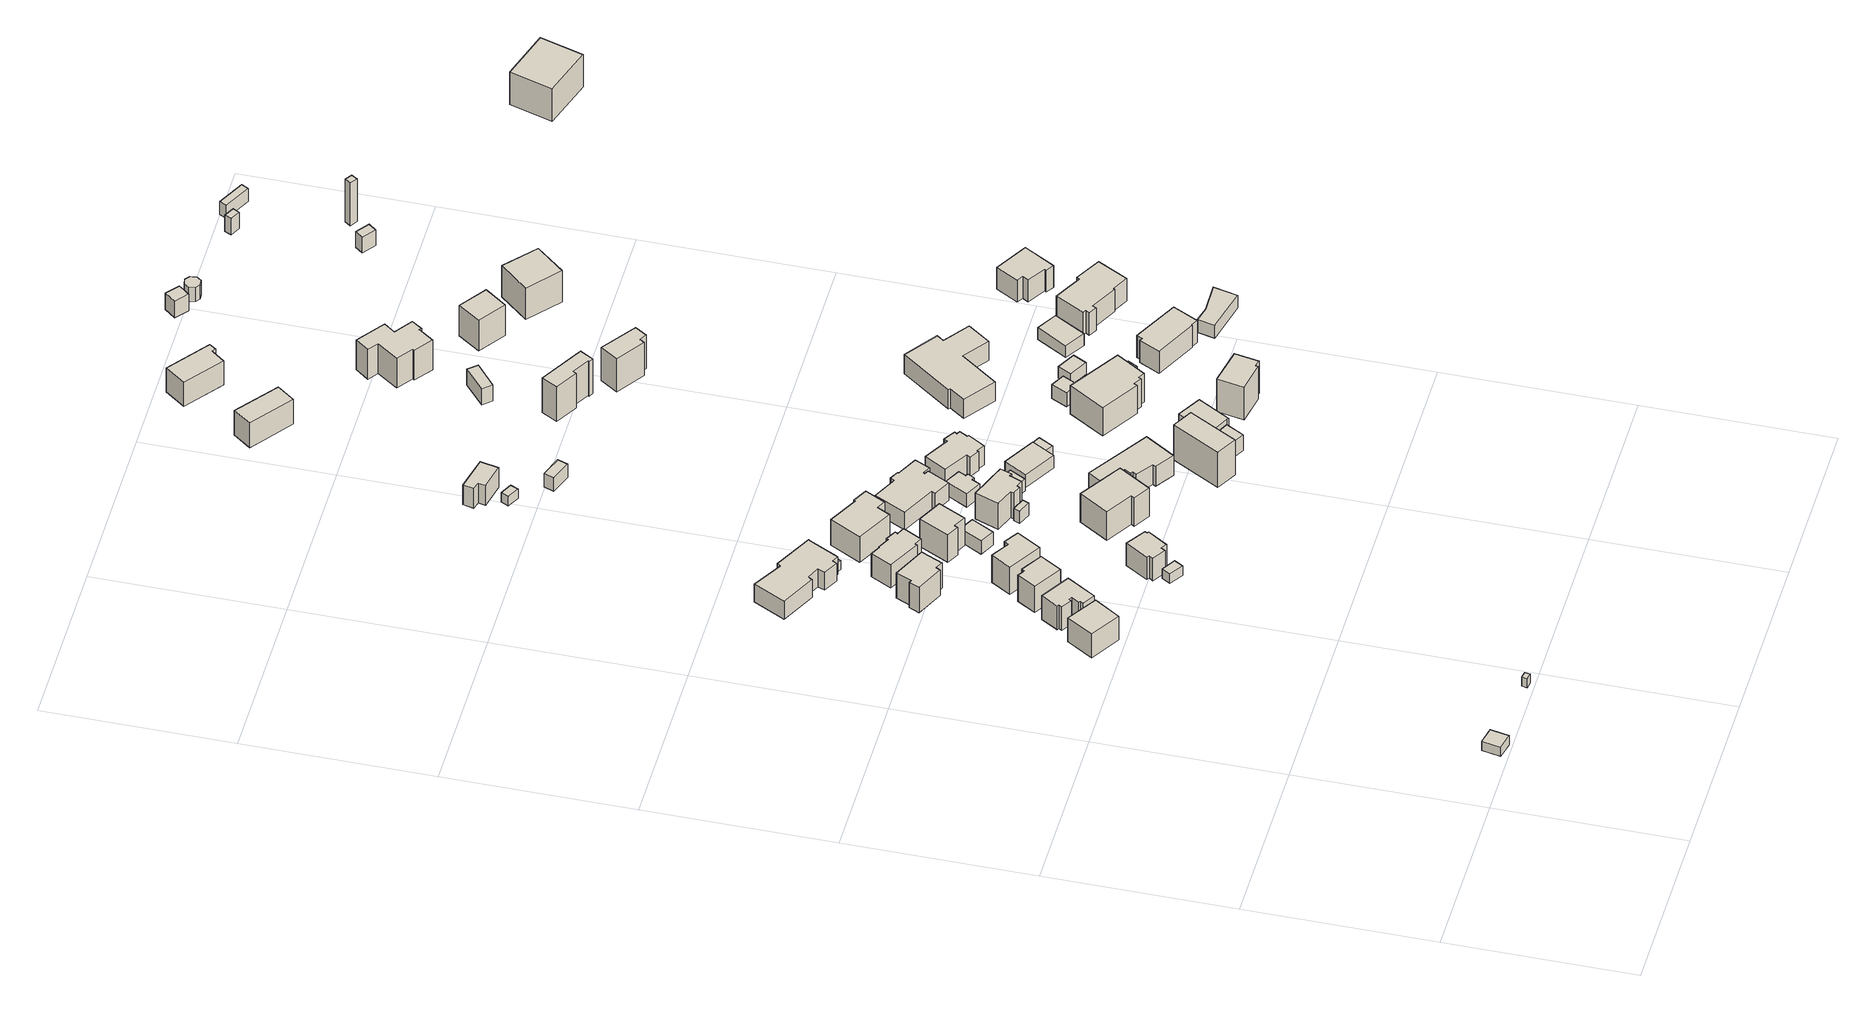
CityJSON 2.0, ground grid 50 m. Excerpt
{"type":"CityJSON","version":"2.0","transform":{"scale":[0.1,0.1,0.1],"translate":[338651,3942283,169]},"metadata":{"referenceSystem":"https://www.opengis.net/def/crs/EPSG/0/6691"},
"CityObjects":{
"building1":{"type":"Building","attributes":{"BuildingIDAttribute.prefecture":"14","BuildingIDAttribute.city":"14151","BuildingDetailAttribute.surveyYear":2015},"geometry":[{"type":"Solid","lod":"1","boundaries":[[[[0,1,2,3]],[[2,4,5,3]],[[1,6,4,2]],[[0,7,6,1]],[[3,5,7,0]],[[4,6,7,5]]]]}]},
"building2":{"type":"Building","attributes":{"BuildingIDAttribute.prefecture":"14","BuildingIDAttribute.city":"14151","BuildingDetailAttribute.surveyYear":2015,"BuildingLandSlideRiskAttribute.description":"1","BuildingLandSlideRiskAttribute.areaType":"1"},"geometry":[{"type":"Solid","lod":"1","boundaries":[[[[8,9,10,11]],[[10,12,13,11]],[[9,14,12,10]],[[8,15,14,9]],[[11,13,15,8]],[[12,14,15,13]]]]}]},
"building3":{"type":"Building","attributes":{"usage":"411","measuredHeight":9,"storeysAboveGround":2,"BuildingIDAttribute.prefecture":"14","BuildingIDAttribute.city":"14151","BuildingDetailAttribute.totalFloorArea":127.5,"BuildingDetailAttribute.buildingFootprintArea":63.75,"BuildingDetailAttribute.buildingStructureType":"601","BuildingDetailAttribute.buildingStructureOrgType":"1","BuildingDetailAttribute.orgUsage":"10","BuildingDetailAttribute.surveyYear":2015},"geometry":[{"type":"Solid","lod":"1","boundaries":[[[[16,17,18,19]],[[18,20,21,19]],[[17,22,20,18]],[[16,23,22,17]],[[19,21,23,16]],[[20,22,23,21]]]]}]},
"building4":{"type":"Building","attributes":{"usage":"411","measuredHeight":8.3,"storeysAboveGround":2,"BuildingIDAttribute.prefecture":"14","BuildingIDAttribute.city":"14151","BuildingDetailAttribute.totalFloorArea":113.06,"BuildingDetailAttribute.buildingFootprintArea":56.53,"BuildingDetailAttribute.buildingStructureType":"601","BuildingDetailAttribute.buildingStructureOrgType":"1","BuildingDetailAttribute.orgUsage":"10","BuildingDetailAttribute.surveyYear":2015},"geometry":[{"type":"Solid","lod":"1","boundaries":[[[[24,25,26,27,28,29,30,31,32,33,34,35]],[[34,36,37,35]],[[33,38,36,34]],[[32,39,38,33]],[[31,40,39,32]],[[30,41,40,31]],[[29,42,41,30]],[[28,43,42,29]],[[27,44,43,28]],[[26,45,44,27]],[[25,46,45,26]],[[24,47,46,25]],[[35,37,47,24]],[[36,38,39,40,41,42,43,44,45,46,47,37]]]]}]},
"building5":{"type":"Building","attributes":{"usage":"411","measuredHeight":9.5,"storeysAboveGround":1,"BuildingIDAttribute.prefecture":"14","BuildingIDAttribute.city":"14151","BuildingDetailAttribute.totalFloorArea":51.64,"BuildingDetailAttribute.buildingFootprintArea":51.64,"BuildingDetailAttribute.buildingStructureType":"601","BuildingDetailAttribute.buildingStructureOrgType":"1","BuildingDetailAttribute.orgUsage":"10","BuildingDetailAttribute.surveyYear":2015},"geometry":[{"type":"Solid","lod":"1","boundaries":[[[[48,49,50,51,52,53]],[[52,54,55,53]],[[51,56,54,52]],[[50,57,56,51]],[[49,58,57,50]],[[48,59,58,49]],[[53,55,59,48]],[[54,56,57,58,59,55]]]]}]},
"building6":{"type":"Building","attributes":{"usage":"411","measuredHeight":7.6,"storeysAboveGround":1,"BuildingIDAttribute.prefecture":"14","BuildingIDAttribute.city":"14151","BuildingDetailAttribute.totalFloorArea":180,"BuildingDetailAttribute.buildingFootprintArea":180,"BuildingDetailAttribute.buildingStructureType":"601","BuildingDetailAttribute.buildingStructureOrgType":"1","BuildingDetailAttribute.orgUsage":"10","BuildingDetailAttribute.surveyYear":2015},"geometry":[{"type":"Solid","lod":"1","boundaries":[[[[60,61,62,63,64,65,66,67,68,69,70,71,72,73,74,75]],[[74,76,77,75]],[[73,78,76,74]],[[72,79,78,73]],[[71,80,79,72]],[[70,81,80,71]],[[69,82,81,70]],[[68,83,82,69]],[[67,84,83,68]],[[66,85,84,67]],[[65,86,85,66]],[[64,87,86,65]],[[63,88,87,64]],[[62,89,88,63]],[[61,90,89,62]],[[60,91,90,61]],[[75,77,91,60]],[[76,78,79,80,81,82,83,84,85,86,87,88,89,90,91,77]]]]}]},
"building7":{"type":"Building","attributes":{"usage":"411","measuredHeight":9.4,"storeysAboveGround":2,"BuildingIDAttribute.prefecture":"14","BuildingIDAttribute.city":"14151","BuildingDetailAttribute.totalFloorArea":121.69,"BuildingDetailAttribute.buildingFootprintArea":60.84,"BuildingDetailAttribute.buildingStructureType":"601","BuildingDetailAttribute.buildingStructureOrgType":"1","BuildingDetailAttribute.orgUsage":"10","BuildingDetailAttribute.surveyYear":2015},"geometry":[{"type":"Solid","lod":"1","boundaries":[[[[92,93,94,95,96,97,98,99]],[[98,100,101,99]],[[97,102,100,98]],[[96,103,102,97]],[[95,104,103,96]],[[94,105,104,95]],[[93,106,105,94]],[[92,107,106,93]],[[99,101,107,92]],[[100,102,103,104,105,106,107,101]]]]}]},
"building8":{"type":"Building","attributes":{"usage":"411","measuredHeight":10,"storeysAboveGround":1,"BuildingIDAttribute.prefecture":"14","BuildingIDAttribute.city":"14151","BuildingDetailAttribute.totalFloorArea":48.31,"BuildingDetailAttribute.buildingFootprintArea":48.31,"BuildingDetailAttribute.buildingStructureType":"601","BuildingDetailAttribute.buildingStructureOrgType":"1","BuildingDetailAttribute.orgUsage":"10","BuildingDetailAttribute.surveyYear":2015},"geometry":[{"type":"Solid","lod":"1","boundaries":[[[[108,109,110,111,112,113]],[[112,114,115,113]],[[111,116,114,112]],[[110,117,116,111]],[[109,118,117,110]],[[108,119,118,109]],[[113,115,119,108]],[[114,116,117,118,119,115]]]]}]},
"building9":{"type":"Building","attributes":{"measuredHeight":3.6,"BuildingIDAttribute.prefecture":"14","BuildingIDAttribute.city":"14151","BuildingDetailAttribute.surveyYear":2015},"geometry":[{"type":"Solid","lod":"1","boundaries":[[[[120,121,122,123]],[[122,124,125,123]],[[121,126,124,122]],[[120,127,126,121]],[[123,125,127,120]],[[124,126,127,125]]]]}]},
"building10":{"type":"Building","attributes":{"usage":"411","measuredHeight":9.8,"storeysAboveGround":2,"BuildingIDAttribute.prefecture":"14","BuildingIDAttribute.city":"14151","BuildingDetailAttribute.totalFloorArea":127.76,"BuildingDetailAttribute.buildingFootprintArea":63.88,"BuildingDetailAttribute.buildingStructureType":"601","BuildingDetailAttribute.buildingStructureOrgType":"1","BuildingDetailAttribute.orgUsage":"10","BuildingDetailAttribute.surveyYear":2015},"geometry":[{"type":"Solid","lod":"1","boundaries":[[[[128,129,130,131,132,133,134,135,136,137,138,139]],[[138,140,141,139]],[[137,142,140,138]],[[136,143,142,137]],[[135,144,143,136]],[[134,145,144,135]],[[133,146,145,134]],[[132,147,146,133]],[[131,148,147,132]],[[130,149,148,131]],[[129,150,149,130]],[[128,151,150,129]],[[139,141,151,128]],[[140,142,143,144,145,146,147,148,149,150,151,141]]]]}]},
"building11":{"type":"Building","attributes":{"BuildingIDAttribute.prefecture":"14","BuildingIDAttribute.city":"14151","BuildingDetailAttribute.surveyYear":2015},"geometry":[{"type":"Solid","lod":"1","boundaries":[[[[152,60,75,153]],[[75,154,155,153]],[[60,156,154,75]],[[152,157,156,60]],[[153,155,157,152]],[[154,156,157,155]]]]}]},
"building12":{"type":"Building","attributes":{"usage":"411","measuredHeight":7.8,"storeysAboveGround":1,"BuildingIDAttribute.prefecture":"14","BuildingIDAttribute.city":"14151","BuildingDetailAttribute.totalFloorArea":47.27,"BuildingDetailAttribute.buildingFootprintArea":47.27,"BuildingDetailAttribute.buildingStructureType":"601","BuildingDetailAttribute.buildingStructureOrgType":"1","BuildingDetailAttribute.orgUsage":"10","BuildingDetailAttribute.surveyYear":2015},"geometry":[{"type":"Solid","lod":"1","boundaries":[[[[158,159,160,161,162,163,164,165,166,167]],[[166,168,169,167]],[[165,170,168,166]],[[164,171,170,165]],[[163,172,171,164]],[[162,173,172,163]],[[161,174,173,162]],[[160,175,174,161]],[[159,176,175,160]],[[158,177,176,159]],[[167,169,177,158]],[[168,170,171,172,173,174,175,176,177,169]]]]}]},
"building13":{"type":"Building","attributes":{"usage":"411","measuredHeight":10,"storeysAboveGround":2,"BuildingIDAttribute.prefecture":"14","BuildingIDAttribute.city":"14151","BuildingDetailAttribute.totalFloorArea":100.83,"BuildingDetailAttribute.buildingFootprintArea":50.42,"BuildingDetailAttribute.buildingStructureType":"601","BuildingDetailAttribute.buildingStructureOrgType":"1","BuildingDetailAttribute.orgUsage":"10","BuildingDetailAttribute.surveyYear":2015},"geometry":[{"type":"Solid","lod":"1","boundaries":[[[[178,179,180,181,182,183]],[[182,184,185,183]],[[181,186,184,182]],[[180,187,186,181]],[[179,188,187,180]],[[178,189,188,179]],[[183,185,189,178]],[[184,186,187,188,189,185]]]]}]},
"building14":{"type":"Building","attributes":{"usage":"411","measuredHeight":4.6,"storeysAboveGround":1,"BuildingIDAttribute.prefecture":"14","BuildingIDAttribute.city":"14151","BuildingDetailAttribute.totalFloorArea":26.77,"BuildingDetailAttribute.buildingFootprintArea":26.77,"BuildingDetailAttribute.buildingStructureType":"601","BuildingDetailAttribute.buildingStructureOrgType":"1","BuildingDetailAttribute.orgUsage":"10","BuildingDetailAttribute.surveyYear":2015},"geometry":[{"type":"Solid","lod":"1","boundaries":[[[[190,191,192,193]],[[192,194,195,193]],[[191,196,194,192]],[[190,197,196,191]],[[193,195,197,190]],[[194,196,197,195]]]]}]},
"building15":{"type":"Building","attributes":{"usage":"411","measuredHeight":8.9,"storeysAboveGround":1,"BuildingIDAttribute.prefecture":"14","BuildingIDAttribute.city":"14151","BuildingDetailAttribute.totalFloorArea":106.65,"BuildingDetailAttribute.buildingFootprintArea":106.65,"BuildingDetailAttribute.buildingStructureType":"601","BuildingDetailAttribute.buildingStructureOrgType":"1","BuildingDetailAttribute.orgUsage":"10","BuildingDetailAttribute.surveyYear":2015},"geometry":[{"type":"Solid","lod":"1","boundaries":[[[[198,199,200,201,202,203,204,205]],[[204,206,207,205]],[[203,208,206,204]],[[202,209,208,203]],[[201,210,209,202]],[[200,211,210,201]],[[199,212,211,200]],[[198,213,212,199]],[[205,207,213,198]],[[206,208,209,210,211,212,213,207]]]]}]},
"building16":{"type":"Building","attributes":{"BuildingIDAttribute.prefecture":"14","BuildingIDAttribute.city":"14151","BuildingDetailAttribute.surveyYear":2015},"geometry":[{"type":"Solid","lod":"1","boundaries":[[[[214,215,216,217]],[[216,218,219,217]],[[215,220,218,216]],[[214,221,220,215]],[[217,219,221,214]],[[218,220,221,219]]]]}]},
"building17":{"type":"Building","attributes":{"usage":"411","measuredHeight":6.8,"storeysAboveGround":1,"BuildingIDAttribute.prefecture":"14","BuildingIDAttribute.city":"14151","BuildingDetailAttribute.totalFloorArea":36.35,"BuildingDetailAttribute.buildingFootprintArea":36.35,"BuildingDetailAttribute.buildingStructureType":"601","BuildingDetailAttribute.buildingStructureOrgType":"1","BuildingDetailAttribute.orgUsage":"10","BuildingDetailAttribute.surveyYear":2015},"geometry":[{"type":"Solid","lod":"1","boundaries":[[[[222,223,224,225,226,227]],[[226,228,229,227]],[[225,230,228,226]],[[224,231,230,225]],[[223,232,231,224]],[[222,233,232,223]],[[227,229,233,222]],[[228,230,231,232,233,229]]]]}]},
"building18":{"type":"Building","attributes":{"measuredHeight":4.5,"BuildingIDAttribute.prefecture":"14","BuildingIDAttribute.city":"14151","BuildingDetailAttribute.surveyYear":2015},"geometry":[{"type":"Solid","lod":"1","boundaries":[[[[234,235,236,237]],[[236,238,239,237]],[[235,240,238,236]],[[234,241,240,235]],[[237,239,241,234]],[[238,240,241,239]]]]}]},
"building19":{"type":"Building","attributes":{"usage":"411","measuredHeight":10.6,"storeysAboveGround":2,"BuildingIDAttribute.prefecture":"14","BuildingIDAttribute.city":"14151","BuildingDetailAttribute.totalFloorArea":209.97,"BuildingDetailAttribute.buildingFootprintArea":104.98,"BuildingDetailAttribute.buildingStructureType":"601","BuildingDetailAttribute.buildingStructureOrgType":"1","BuildingDetailAttribute.orgUsage":"10","BuildingDetailAttribute.surveyYear":2015},"geometry":[{"type":"Solid","lod":"1","boundaries":[[[[242,243,244,245,246,247]],[[246,248,249,247]],[[245,250,248,246]],[[244,251,250,245]],[[243,252,251,244]],[[242,253,252,243]],[[247,249,253,242]],[[248,250,251,252,253,249]]]]}]},
"building20":{"type":"Building","attributes":{"measuredHeight":4.6,"BuildingIDAttribute.prefecture":"14","BuildingIDAttribute.city":"14151","BuildingDetailAttribute.surveyYear":2015},"geometry":[{"type":"Solid","lod":"1","boundaries":[[[[254,255,256,257]],[[256,258,259,257]],[[255,260,258,256]],[[254,261,260,255]],[[257,259,261,254]],[[258,260,261,259]]]]}]},
"building21":{"type":"Building","attributes":{"usage":"411","measuredHeight":9,"storeysAboveGround":2,"BuildingIDAttribute.prefecture":"14","BuildingIDAttribute.city":"14151","BuildingDetailAttribute.totalFloorArea":118.69,"BuildingDetailAttribute.buildingFootprintArea":59.34,"BuildingDetailAttribute.buildingStructureType":"601","BuildingDetailAttribute.buildingStructureOrgType":"1","BuildingDetailAttribute.orgUsage":"10","BuildingDetailAttribute.surveyYear":2015},"geometry":[{"type":"Solid","lod":"1","boundaries":[[[[262,263,264,265,266,267,268,269,270,271]],[[270,272,273,271]],[[269,274,272,270]],[[268,275,274,269]],[[267,276,275,268]],[[266,277,276,267]],[[265,278,277,266]],[[264,279,278,265]],[[263,280,279,264]],[[262,281,280,263]],[[271,273,281,262]],[[272,274,275,276,277,278,279,280,281,273]]]]}]},
"building22":{"type":"Building","attributes":{"usage":"411","measuredHeight":6.9,"storeysAboveGround":1,"BuildingIDAttribute.prefecture":"14","BuildingIDAttribute.city":"14151","BuildingDetailAttribute.totalFloorArea":136.37,"BuildingDetailAttribute.buildingFootprintArea":136.37,"BuildingDetailAttribute.buildingStructureType":"601","BuildingDetailAttribute.buildingStructureOrgType":"1","BuildingDetailAttribute.orgUsage":"10","BuildingDetailAttribute.surveyYear":2015},"geometry":[{"type":"Solid","lod":"1","boundaries":[[[[282,283,284,285,286,287,288,289,290,291,292,293,294,295]],[[294,296,297,295]],[[293,298,296,294]],[[292,299,298,293]],[[291,300,299,292]],[[290,301,300,291]],[[289,302,301,290]],[[288,303,302,289]],[[287,304,303,288]],[[286,305,304,287]],[[285,306,305,286]],[[284,307,306,285]],[[283,308,307,284]],[[282,309,308,283]],[[295,297,309,282]],[[296,298,299,300,301,302,303,304,305,306,307,308,309,297]]]]}]},
"building23":{"type":"Building","attributes":{"usage":"411","measuredHeight":4.8,"storeysAboveGround":1,"BuildingIDAttribute.prefecture":"14","BuildingIDAttribute.city":"14151","BuildingDetailAttribute.totalFloorArea":30.8,"BuildingDetailAttribute.buildingFootprintArea":30.8,"BuildingDetailAttribute.buildingStructureType":"601","BuildingDetailAttribute.buildingStructureOrgType":"1","BuildingDetailAttribute.orgUsage":"10","BuildingDetailAttribute.surveyYear":2015},"geometry":[{"type":"Solid","lod":"1","boundaries":[[[[310,311,312,313,314,315,316,317]],[[316,318,319,317]],[[315,320,318,316]],[[314,321,320,315]],[[313,322,321,314]],[[312,323,322,313]],[[311,324,323,312]],[[310,325,324,311]],[[317,319,325,310]],[[318,320,321,322,323,324,325,319]]]]}]},
"building24":{"type":"Building","attributes":{"measuredHeight":4.3,"BuildingIDAttribute.prefecture":"14","BuildingIDAttribute.city":"14151","BuildingDetailAttribute.surveyYear":2015},"geometry":[{"type":"Solid","lod":"1","boundaries":[[[[326,327,328,329]],[[328,330,331,329]],[[327,332,330,328]],[[326,333,332,327]],[[329,331,333,326]],[[330,332,333,331]]]]}]},
"building25":{"type":"Building","attributes":{"usage":"413","measuredHeight":9.7,"storeysAboveGround":2,"BuildingIDAttribute.prefecture":"14","BuildingIDAttribute.city":"14151","BuildingDetailAttribute.totalFloorArea":110.8,"BuildingDetailAttribute.buildingFootprintArea":55.4,"BuildingDetailAttribute.buildingStructureType":"601","BuildingDetailAttribute.buildingStructureOrgType":"1","BuildingDetailAttribute.orgUsage":"30","BuildingDetailAttribute.surveyYear":2015},"geometry":[{"type":"Solid","lod":"1","boundaries":[[[[334,335,336,337]],[[336,338,339,337]],[[335,340,338,336]],[[334,341,340,335]],[[337,339,341,334]],[[338,340,341,339]]]]}]},
"building26":{"type":"Building","attributes":{"usage":"411","measuredHeight":9.2,"storeysAboveGround":2,"BuildingIDAttribute.prefecture":"14","BuildingIDAttribute.city":"14151","BuildingDetailAttribute.totalFloorArea":238.44,"BuildingDetailAttribute.buildingFootprintArea":119.22,"BuildingDetailAttribute.buildingStructureType":"601","BuildingDetailAttribute.buildingStructureOrgType":"1","BuildingDetailAttribute.orgUsage":"10","BuildingDetailAttribute.surveyYear":2015},"geometry":[{"type":"Solid","lod":"1","boundaries":[[[[342,343,344,345,346,347,348,349,350,351]],[[350,352,353,351]],[[349,354,352,350]],[[348,355,354,349]],[[347,356,355,348]],[[346,357,356,347]],[[345,358,357,346]],[[344,359,358,345]],[[343,360,359,344]],[[342,361,360,343]],[[351,353,361,342]],[[352,354,355,356,357,358,359,360,361,353]]]]}]},
"building27":{"type":"Building","attributes":{"usage":"411","measuredHeight":7.1,"storeysAboveGround":2,"BuildingIDAttribute.prefecture":"14","BuildingIDAttribute.city":"14151","BuildingDetailAttribute.totalFloorArea":157.91,"BuildingDetailAttribute.buildingFootprintArea":78.95,"BuildingDetailAttribute.buildingStructureType":"601","BuildingDetailAttribute.buildingStructureOrgType":"1","BuildingDetailAttribute.orgUsage":"10","BuildingDetailAttribute.surveyYear":2015},"geometry":[{"type":"Solid","lod":"1","boundaries":[[[[362,363,364,365,366,367,368,369,370,371,372,373,374,375]],[[374,376,377,375]],[[373,378,376,374]],[[372,379,378,373]],[[371,380,379,372]],[[370,381,380,371]],[[369,382,381,370]],[[368,383,382,369]],[[367,384,383,368]],[[366,385,384,367]],[[365,386,385,366]],[[364,387,386,365]],[[363,388,387,364]],[[362,389,388,363]],[[375,377,389,362]],[[376,378,379,380,381,382,383,384,385,386,387,388,389,377]]]]}]},
"building28":{"type":"Building","attributes":{"usage":"401","measuredHeight":4.3,"storeysAboveGround":1,"BuildingIDAttribute.prefecture":"14","BuildingIDAttribute.city":"14151","BuildingDetailAttribute.totalFloorArea":57.46,"BuildingDetailAttribute.buildingFootprintArea":57.46,"BuildingDetailAttribute.buildingStructureType":"601","BuildingDetailAttribute.buildingStructureOrgType":"1","BuildingDetailAttribute.orgUsage":"61","BuildingDetailAttribute.surveyYear":2015},"geometry":[{"type":"Solid","lod":"1","boundaries":[[[[390,391,392,393]],[[392,394,395,393]],[[391,396,394,392]],[[390,397,396,391]],[[393,395,397,390]],[[394,396,397,395]]]]}]},
"building29":{"type":"Building","attributes":{"usage":"411","measuredHeight":12,"storeysAboveGround":2,"BuildingIDAttribute.prefecture":"14","BuildingIDAttribute.city":"14151","BuildingDetailAttribute.totalFloorArea":148.97,"BuildingDetailAttribute.buildingFootprintArea":74.49,"BuildingDetailAttribute.buildingStructureType":"601","BuildingDetailAttribute.buildingStructureOrgType":"1","BuildingDetailAttribute.orgUsage":"10","BuildingDetailAttribute.surveyYear":2015,"BuildingLandSlideRiskAttribute.description":"1","BuildingLandSlideRiskAttribute.areaType":"1"},"geometry":[{"type":"Solid","lod":"1","boundaries":[[[[398,399,400,401]],[[400,402,403,401]],[[399,404,402,400]],[[398,405,404,399]],[[401,403,405,398]],[[402,404,405,403]]]]}]},
"building30":{"type":"Building","attributes":{"usage":"411","measuredHeight":8.4,"storeysAboveGround":2,"BuildingIDAttribute.prefecture":"14","BuildingIDAttribute.city":"14151","BuildingDetailAttribute.totalFloorArea":141.17,"BuildingDetailAttribute.buildingFootprintArea":70.59,"BuildingDetailAttribute.buildingStructureType":"601","BuildingDetailAttribute.buildingStructureOrgType":"1","BuildingDetailAttribute.orgUsage":"10","BuildingDetailAttribute.surveyYear":2015,"BuildingLandSlideRiskAttribute.description":"1","BuildingLandSlideRiskAttribute.areaType":"1"},"geometry":[{"type":"Solid","lod":"1","boundaries":[[[[406,407,408,409,410,411]],[[410,412,413,411]],[[409,414,412,410]],[[408,415,414,409]],[[407,416,415,408]],[[406,417,416,407]],[[411,413,417,406]],[[412,414,415,416,417,413]]]]}]},
"building31":{"type":"Building","attributes":{"BuildingIDAttribute.prefecture":"14","BuildingIDAttribute.city":"14151","BuildingDetailAttribute.surveyYear":2015},"geometry":[{"type":"Solid","lod":"1","boundaries":[[[[418,419,420,421]],[[420,422,423,421]],[[419,424,422,420]],[[418,425,424,419]],[[421,423,425,418]],[[422,424,425,423]]]]}]},
"building32":{"type":"Building","attributes":{"usage":"411","measuredHeight":8.7,"storeysAboveGround":1,"BuildingIDAttribute.prefecture":"14","BuildingIDAttribute.city":"14151","BuildingDetailAttribute.totalFloorArea":31.57,"BuildingDetailAttribute.buildingFootprintArea":31.57,"BuildingDetailAttribute.buildingStructureType":"601","BuildingDetailAttribute.buildingStructureOrgType":"1","BuildingDetailAttribute.orgUsage":"10","BuildingDetailAttribute.surveyYear":2015,"BuildingLandSlideRiskAttribute.description":"1","BuildingLandSlideRiskAttribute.areaType":"1"},"geometry":[{"type":"Solid","lod":"1","boundaries":[[[[426,427,428,429]],[[428,430,431,429]],[[427,432,430,428]],[[426,433,432,427]],[[429,431,433,426]],[[430,432,433,431]]]]}]},
"building33":{"type":"Building","attributes":{"usage":"411","measuredHeight":12,"storeysAboveGround":2,"BuildingIDAttribute.prefecture":"14","BuildingIDAttribute.city":"14151","BuildingDetailAttribute.totalFloorArea":97.94,"BuildingDetailAttribute.buildingFootprintArea":48.97,"BuildingDetailAttribute.buildingStructureType":"601","BuildingDetailAttribute.buildingStructureOrgType":"1","BuildingDetailAttribute.orgUsage":"10","BuildingDetailAttribute.surveyYear":2015,"BuildingLandSlideRiskAttribute.description":"1","BuildingLandSlideRiskAttribute.areaType":"1"},"geometry":[{"type":"Solid","lod":"1","boundaries":[[[[434,435,436,437,438,439,440,441]],[[440,442,443,441]],[[439,444,442,440]],[[438,445,444,439]],[[437,446,445,438]],[[436,447,446,437]],[[435,448,447,436]],[[434,449,448,435]],[[441,443,449,434]],[[442,444,445,446,447,448,449,443]]]]}]},
"building34":{"type":"Building","attributes":{"usage":"413","measuredHeight":5.6,"storeysAboveGround":1,"BuildingIDAttribute.prefecture":"14","BuildingIDAttribute.city":"14151","BuildingDetailAttribute.totalFloorArea":42.77,"BuildingDetailAttribute.buildingFootprintArea":42.77,"BuildingDetailAttribute.buildingStructureType":"610","BuildingDetailAttribute.buildingStructureOrgType":"2","BuildingDetailAttribute.orgUsage":"30","BuildingDetailAttribute.surveyYear":2015},"geometry":[{"type":"Solid","lod":"1","boundaries":[[[[450,451,452,453]],[[452,454,455,453]],[[451,456,454,452]],[[450,457,456,451]],[[453,455,457,450]],[[454,456,457,455]]]]}]},
"building35":{"type":"Building","attributes":{"usage":"411","measuredHeight":6.6,"storeysAboveGround":1,"BuildingIDAttribute.prefecture":"14","BuildingIDAttribute.city":"14151","BuildingDetailAttribute.totalFloorArea":64.58,"BuildingDetailAttribute.buildingFootprintArea":64.58,"BuildingDetailAttribute.buildingStructureType":"601","BuildingDetailAttribute.buildingStructureOrgType":"1","BuildingDetailAttribute.orgUsage":"10","BuildingDetailAttribute.surveyYear":2015},"geometry":[{"type":"Solid","lod":"1","boundaries":[[[[458,459,460,461,462]],[[461,463,464,462]],[[460,465,463,461]],[[459,466,465,460]],[[458,467,466,459]],[[462,464,467,458]],[[463,465,466,467,464]]]]}]},
"building36":{"type":"Building","attributes":{"usage":"413","measuredHeight":11,"storeysAboveGround":2,"BuildingIDAttribute.prefecture":"14","BuildingIDAttribute.city":"14151","BuildingDetailAttribute.totalFloorArea":211.47,"BuildingDetailAttribute.buildingFootprintArea":105.73,"BuildingDetailAttribute.buildingStructureType":"601","BuildingDetailAttribute.buildingStructureOrgType":"1","BuildingDetailAttribute.orgUsage":"30","BuildingDetailAttribute.surveyYear":2015},"geometry":[{"type":"Solid","lod":"1","boundaries":[[[[468,469,470,471,472,473,474,475,476,477,478,479]],[[478,480,481,479]],[[477,482,480,478]],[[476,483,482,477]],[[475,484,483,476]],[[474,485,484,475]],[[473,486,485,474]],[[472,487,486,473]],[[471,488,487,472]],[[470,489,488,471]],[[469,490,489,470]],[[468,491,490,469]],[[479,481,491,468]],[[480,482,483,484,485,486,487,488,489,490,491,481]]]]}]},
"building37":{"type":"Building","attributes":{"usage":"411","measuredHeight":11.6,"storeysAboveGround":2,"BuildingIDAttribute.prefecture":"14","BuildingIDAttribute.city":"14151","BuildingDetailAttribute.totalFloorArea":282.29,"BuildingDetailAttribute.buildingFootprintArea":141.15,"BuildingDetailAttribute.buildingStructureType":"601","BuildingDetailAttribute.buildingStructureOrgType":"1","BuildingDetailAttribute.orgUsage":"10","BuildingDetailAttribute.surveyYear":2015},"geometry":[{"type":"Solid","lod":"1","boundaries":[[[[492,493,494,495,496,497,498,499]],[[498,500,501,499]],[[497,502,500,498]],[[496,503,502,497]],[[495,504,503,496]],[[494,505,504,495]],[[493,506,505,494]],[[492,507,506,493]],[[499,501,507,492]],[[500,502,503,504,505,506,507,501]]]]}]},
"building38":{"type":"Building","attributes":{"usage":"411","measuredHeight":11.5,"storeysAboveGround":1,"BuildingIDAttribute.prefecture":"14","BuildingIDAttribute.city":"14151","BuildingDetailAttribute.totalFloorArea":52.37,"BuildingDetailAttribute.buildingFootprintArea":52.37,"BuildingDetailAttribute.buildingStructureType":"601","BuildingDetailAttribute.buildingStructureOrgType":"1","BuildingDetailAttribute.orgUsage":"10","BuildingDetailAttribute.surveyYear":2015,"BuildingLandSlideRiskAttribute.description":"1","BuildingLandSlideRiskAttribute.areaType":"1"},"geometry":[{"type":"Solid","lod":"1","boundaries":[[[[508,509,510,511,512,513]],[[512,514,515,513]],[[511,516,514,512]],[[510,517,516,511]],[[509,518,517,510]],[[508,519,518,509]],[[513,515,519,508]],[[514,516,517,518,519,515]]]]}]},
"building39":{"type":"Building","attributes":{"measuredHeight":5,"BuildingIDAttribute.prefecture":"14","BuildingIDAttribute.city":"14151","BuildingDetailAttribute.surveyYear":2015},"geometry":[{"type":"Solid","lod":"1","boundaries":[[[[520,521,522,523]],[[522,524,525,523]],[[521,526,524,522]],[[520,527,526,521]],[[523,525,527,520]],[[524,526,527,525]]]]}]},
"building40":{"type":"Building","attributes":{"usage":"411","measuredHeight":10.8,"storeysAboveGround":2,"BuildingIDAttribute.prefecture":"14","BuildingIDAttribute.city":"14151","BuildingDetailAttribute.totalFloorArea":119.1,"BuildingDetailAttribute.buildingFootprintArea":59.55,"BuildingDetailAttribute.buildingStructureType":"601","BuildingDetailAttribute.buildingStructureOrgType":"1","BuildingDetailAttribute.orgUsage":"10","BuildingDetailAttribute.surveyYear":2015,"BuildingLandSlideRiskAttribute.description":"1","BuildingLandSlideRiskAttribute.areaType":"1"},"geometry":[{"type":"Solid","lod":"1","boundaries":[[[[528,529,530,531,532,533]],[[532,534,535,533]],[[531,536,534,532]],[[530,537,536,531]],[[529,538,537,530]],[[528,539,538,529]],[[533,535,539,528]],[[534,536,537,538,539,535]]]]}]},
"building41":{"type":"Building","attributes":{"measuredHeight":5.6,"BuildingIDAttribute.prefecture":"14","BuildingIDAttribute.city":"14151","BuildingDetailAttribute.surveyYear":2015,"BuildingLandSlideRiskAttribute.description":"1","BuildingLandSlideRiskAttribute.areaType":"1"},"geometry":[{"type":"Solid","lod":"1","boundaries":[[[[540,541,542,543]],[[542,544,545,543]],[[541,546,544,542]],[[540,547,546,541]],[[543,545,547,540]],[[544,546,547,545]]]]}]},
"building42":{"type":"Building","attributes":{"usage":"411","measuredHeight":10.8,"storeysAboveGround":2,"BuildingIDAttribute.prefecture":"14","BuildingIDAttribute.city":"14151","BuildingDetailAttribute.totalFloorArea":103.41,"BuildingDetailAttribute.buildingFootprintArea":51.7,"BuildingDetailAttribute.buildingStructureType":"601","BuildingDetailAttribute.buildingStructureOrgType":"1","BuildingDetailAttribute.orgUsage":"10","BuildingDetailAttribute.surveyYear":2015},"geometry":[{"type":"Solid","lod":"1","boundaries":[[[[548,549,550,551]],[[550,552,553,551]],[[549,554,552,550]],[[548,555,554,549]],[[551,553,555,548]],[[552,554,555,553]]]]}]},
"building43":{"type":"Building","attributes":{"measuredHeight":6,"BuildingIDAttribute.prefecture":"14","BuildingIDAttribute.city":"14151","BuildingDetailAttribute.surveyYear":2015},"geometry":[{"type":"Solid","lod":"1","boundaries":[[[[556,557,558,559]],[[558,560,561,559]],[[557,562,560,558]],[[556,563,562,557]],[[559,561,563,556]],[[560,562,563,561]]]]}]},
"building44":{"type":"Building","attributes":{"measuredHeight":8.5,"BuildingIDAttribute.prefecture":"14","BuildingIDAttribute.city":"14151","BuildingDetailAttribute.surveyYear":2015},"geometry":[{"type":"Solid","lod":"1","boundaries":[[[[564,565,566,567,568,569,570,571,572,573]],[[572,574,575,573]],[[571,576,574,572]],[[570,577,576,571]],[[569,578,577,570]],[[568,579,578,569]],[[567,580,579,568]],[[566,581,580,567]],[[565,582,581,566]],[[564,583,582,565]],[[573,575,583,564]],[[574,576,577,578,579,580,581,582,583,575]]]]}]},
"building45":{"type":"Building","attributes":{"measuredHeight":3.8,"BuildingIDAttribute.prefecture":"14","BuildingIDAttribute.city":"14151","BuildingDetailAttribute.surveyYear":2015},"geometry":[{"type":"Solid","lod":"1","boundaries":[[[[584,585,586,587]],[[586,588,589,587]],[[585,590,588,586]],[[584,591,590,585]],[[587,589,591,584]],[[588,590,591,589]]]]}]},
"building46":{"type":"Building","attributes":{"measuredHeight":5.2,"BuildingIDAttribute.prefecture":"14","BuildingIDAttribute.city":"14151","BuildingDetailAttribute.surveyYear":2015,"BuildingLandSlideRiskAttribute.description":"1","BuildingLandSlideRiskAttribute.areaType":"1"},"geometry":[{"type":"Solid","lod":"1","boundaries":[[[[592,593,594,595,596,597,598,599]],[[598,600,601,599]],[[597,602,600,598]],[[596,603,602,597]],[[595,604,603,596]],[[594,605,604,595]],[[593,606,605,594]],[[592,607,606,593]],[[599,601,607,592]],[[600,602,603,604,605,606,607,601]]]]}]},
"building47":{"type":"Building","attributes":{"BuildingIDAttribute.prefecture":"14","BuildingIDAttribute.city":"14151","BuildingDetailAttribute.surveyYear":2015},"geometry":[{"type":"Solid","lod":"1","boundaries":[[[[608,609,610,611]],[[610,612,613,611]],[[609,614,612,610]],[[608,615,614,609]],[[611,613,615,608]],[[612,614,615,613]]]]}]},
"building48":{"type":"Building","attributes":{"usage":"411","measuredHeight":12.8,"storeysAboveGround":2,"BuildingIDAttribute.prefecture":"14","BuildingIDAttribute.city":"14151","BuildingDetailAttribute.totalFloorArea":184.08,"BuildingDetailAttribute.buildingFootprintArea":92.04,"BuildingDetailAttribute.buildingStructureType":"601","BuildingDetailAttribute.buildingStructureOrgType":"1","BuildingDetailAttribute.orgUsage":"10","BuildingDetailAttribute.surveyYear":2015},"geometry":[{"type":"Solid","lod":"1","boundaries":[[[[616,617,618,619]],[[618,620,621,619]],[[617,622,620,618]],[[616,623,622,617]],[[619,621,623,616]],[[620,622,623,621]]]]}]},
"building49":{"type":"Building","attributes":{"usage":"411","measuredHeight":8.6,"storeysAboveGround":2,"BuildingIDAttribute.prefecture":"14","BuildingIDAttribute.city":"14151","BuildingDetailAttribute.totalFloorArea":184.96,"BuildingDetailAttribute.buildingFootprintArea":92.48,"BuildingDetailAttribute.buildingStructureType":"601","BuildingDetailAttribute.buildingStructureOrgType":"1","BuildingDetailAttribute.orgUsage":"10","BuildingDetailAttribute.surveyYear":2015},"geometry":[{"type":"Solid","lod":"1","boundaries":[[[[624,625,626,627,628,629,630,631]],[[630,632,633,631]],[[629,634,632,630]],[[628,635,634,629]],[[627,636,635,628]],[[626,637,636,627]],[[625,638,637,626]],[[624,639,638,625]],[[631,633,639,624]],[[632,634,635,636,637,638,639,633]]]]}]},
"building50":{"type":"Building","attributes":{"usage":"411","measuredHeight":4.8,"storeysAboveGround":1,"BuildingIDAttribute.prefecture":"14","BuildingIDAttribute.city":"14151","BuildingDetailAttribute.totalFloorArea":53.11,"BuildingDetailAttribute.buildingFootprintArea":53.11,"BuildingDetailAttribute.buildingStructureType":"601","BuildingDetailAttribute.buildingStructureOrgType":"1","BuildingDetailAttribute.orgUsage":"10","BuildingDetailAttribute.surveyYear":2015},"geometry":[{"type":"Solid","lod":"1","boundaries":[[[[640,641,642,643]],[[642,644,645,643]],[[641,646,644,642]],[[640,647,646,641]],[[643,645,647,640]],[[644,646,647,645]]]]}]},
"building51":{"type":"Building","attributes":{"measuredHeight":5.4,"BuildingIDAttribute.prefecture":"14","BuildingIDAttribute.city":"14151","BuildingDetailAttribute.surveyYear":2015},"geometry":[{"type":"Solid","lod":"1","boundaries":[[[[648,649,650,651]],[[650,652,653,651]],[[649,654,652,650]],[[648,655,654,649]],[[651,653,655,648]],[[652,654,655,653]]]]}]},
"building52":{"type":"Building","attributes":{"measuredHeight":5.1,"BuildingIDAttribute.prefecture":"14","BuildingIDAttribute.city":"14151","BuildingDetailAttribute.surveyYear":2015},"geometry":[{"type":"Solid","lod":"1","boundaries":[[[[656,657,658,659,660]],[[659,661,662,660]],[[658,663,661,659]],[[657,664,663,658]],[[656,665,664,657]],[[660,662,665,656]],[[661,663,664,665,662]]]]}]},
"building53":{"type":"Building","attributes":{"measuredHeight":5.6,"BuildingIDAttribute.prefecture":"14","BuildingIDAttribute.city":"14151","BuildingDetailAttribute.surveyYear":2015,"BuildingLandSlideRiskAttribute.description":"1","BuildingLandSlideRiskAttribute.areaType":"1"},"geometry":[{"type":"Solid","lod":"1","boundaries":[[[[666,667,668,669]],[[668,670,671,669]],[[667,672,670,668]],[[666,673,672,667]],[[669,671,673,666]],[[670,672,673,671]]]]}]},
"building54":{"type":"Building","attributes":{"usage":"411","measuredHeight":8.2,"storeysAboveGround":2,"BuildingIDAttribute.prefecture":"14","BuildingIDAttribute.city":"14151","BuildingDetailAttribute.totalFloorArea":247.08,"BuildingDetailAttribute.buildingFootprintArea":123.54,"BuildingDetailAttribute.buildingStructureType":"601","BuildingDetailAttribute.buildingStructureOrgType":"1","BuildingDetailAttribute.orgUsage":"10","BuildingDetailAttribute.surveyYear":2015},"geometry":[{"type":"Solid","lod":"1","boundaries":[[[[674,675,676,677,678,679,680,681,682,683,684,685,686]],[[685,687,688,686]],[[684,689,687,685]],[[683,690,689,684]],[[682,691,690,683]],[[681,692,691,682]],[[680,693,692,681]],[[679,694,693,680]],[[678,695,694,679]],[[677,696,695,678]],[[676,697,696,677]],[[675,698,697,676]],[[674,699,698,675]],[[686,688,699,674]],[[687,689,690,691,692,693,694,695,696,697,698,699,688]]]]}]},
"building55":{"type":"Building","attributes":{"measuredHeight":15.4,"BuildingIDAttribute.prefecture":"14","BuildingIDAttribute.city":"14151","BuildingDetailAttribute.surveyYear":2015},"geometry":[{"type":"Solid","lod":"1","boundaries":[[[[700,701,702,703]],[[702,704,705,703]],[[701,706,704,702]],[[700,707,706,701]],[[703,705,707,700]],[[704,706,707,705]]]]}]},
"building56":{"type":"Building","attributes":{"measuredHeight":4.6,"BuildingIDAttribute.prefecture":"14","BuildingIDAttribute.city":"14151","BuildingDetailAttribute.surveyYear":2015,"BuildingLandSlideRiskAttribute.description":"1","BuildingLandSlideRiskAttribute.areaType":"1"},"geometry":[{"type":"Solid","lod":"1","boundaries":[[[[708,709,710,711]],[[710,712,713,711]],[[709,714,712,710]],[[708,715,714,709]],[[711,713,715,708]],[[712,714,715,713]]]]}]},
"building57":{"type":"Building","attributes":{"usage":"411","measuredHeight":8,"storeysAboveGround":2,"BuildingIDAttribute.prefecture":"14","BuildingIDAttribute.city":"14151","BuildingDetailAttribute.totalFloorArea":140.81,"BuildingDetailAttribute.buildingFootprintArea":70.41,"BuildingDetailAttribute.buildingStructureType":"601","BuildingDetailAttribute.buildingStructureOrgType":"1","BuildingDetailAttribute.orgUsage":"10","BuildingDetailAttribute.surveyYear":2015},"geometry":[{"type":"Solid","lod":"1","boundaries":[[[[716,717,718,719,720,721,722,723]],[[722,724,725,723]],[[721,726,724,722]],[[720,727,726,721]],[[719,728,727,720]],[[718,729,728,719]],[[717,730,729,718]],[[716,731,730,717]],[[723,725,731,716]],[[724,726,727,728,729,730,731,725]]]]}]},
"building58":{"type":"Building","attributes":{"usage":"411","measuredHeight":11.8,"storeysAboveGround":2,"BuildingIDAttribute.prefecture":"14","BuildingIDAttribute.city":"14151","BuildingDetailAttribute.totalFloorArea":240.25,"BuildingDetailAttribute.buildingFootprintArea":120.12,"BuildingDetailAttribute.buildingStructureType":"601","BuildingDetailAttribute.buildingStructureOrgType":"1","BuildingDetailAttribute.orgUsage":"10","BuildingDetailAttribute.surveyYear":2015},"geometry":[{"type":"Solid","lod":"1","boundaries":[[[[732,733,734,735]],[[734,736,737,735]],[[733,738,736,734]],[[732,739,738,733]],[[735,737,739,732]],[[736,738,739,737]]]]}]}
},
"vertices":[
[196,69,4],[242,59,4],[232,9,4],[186,18,4],[232,9,34],[186,18,34],[242,59,34],[196,69,34],
[445,16,1],[448,31,1],[466,28,1],[464,13,1],[466,28,31],[464,13,31],[448,31,31],[445,16,31],
[158,1092,171],[237,1042,171],[193,973,171],[115,1022,171],[193,973,249],[115,1022,249],[237,1042,249],[158,1092,249],
[209,1066,180],[214,1075,180],[210,1077,180],[223,1098,180],[215,1102,180],[211,1096,180],[184,1113,180],[189,1122,180],[184,1124,180],[212,1170,180],[289,1123,180],[242,1046,180],[289,1123,257],[242,1046,257],[212,1170,257],[184,1124,257],[189,1122,257],[184,1113,257],[211,1096,257],[215,1102,257],[223,1098,257],[210,1077,257],[214,1075,257],[209,1066,257],
[225,1191,186],[255,1240,186],[274,1229,186],[279,1236,186],[335,1202,186],[300,1145,186],[335,1202,271],[300,1145,271],[279,1236,271],[274,1229,271],[255,1240,271],[225,1191,271],
[192,1679,237],[189,1673,237],[172,1682,237],[166,1670,237],[127,1690,237],[134,1710,237],[102,1724,237],[98,1721,237],[94,1714,237],[1,1761,237],[45,1846,237],[123,1801,237],[127,1804,237],[130,1810,237],[233,1757,237],[230,1753,237],[233,1757,295],[230,1753,295],[130,1810,295],[127,1804,295],[123,1801,295],[45,1846,295],[1,1761,295],[94,1714,295],[98,1721,295],[102,1724,295],[134,1710,295],[127,1690,295],[166,1670,295],[172,1682,295],[189,1673,295],[192,1679,295],
[222,1436,200],[216,1424,200],[142,1459,200],[155,1487,200],[162,1484,200],[181,1525,200],[269,1484,200],[242,1426,200],[269,1484,282],[242,1426,282],[181,1525,282],[162,1484,282],[155,1487,282],[142,1459,282],[216,1424,282],[222,1436,282],
[353,1210,193],[266,1263,193],[299,1316,193],[346,1287,193],[353,1298,193],[392,1274,193],[353,1298,282],[392,1274,282],[346,1287,282],[299,1316,282],[266,1263,282],[353,1210,282],
[418,901,174],[432,924,174],[468,902,174],[454,878,174],[468,902,205],[454,878,205],[432,924,205],[418,901,205],
[284,1504,216],[281,1498,216],[195,1543,216],[224,1598,216],[251,1585,216],[252,1587,216],[283,1571,216],[286,1576,216],[314,1561,216],[310,1554,216],[331,1544,216],[304,1493,216],[331,1544,291],[304,1493,291],[310,1554,291],[314,1561,291],[286,1576,291],[283,1571,291],[252,1587,291],[251,1585,291],[224,1598,291],[195,1543,291],[281,1498,291],[284,1504,291],
[208,1671,237],[245,1746,237],[230,1753,267],[245,1746,267],[192,1679,267],[208,1671,267],
[506,985,176],[502,979,176],[507,976,176],[472,923,176],[458,933,176],[450,921,176],[416,943,176],[423,954,176],[416,959,176],[454,1019,176],[416,959,249],[454,1019,249],[423,954,249],[416,943,249],[450,921,249],[458,933,249],[472,923,249],[507,976,249],[502,979,249],[506,985,249],
[364,1425,207],[360,1416,207],[328,1433,207],[368,1513,207],[433,1480,207],[397,1408,207],[433,1480,297],[397,1408,297],[368,1513,297],[328,1433,297],[360,1416,297],[364,1425,297],
[376,1362,207],[408,1422,207],[447,1401,207],[415,1341,207],[447,1401,250],[415,1341,250],[408,1422,250],[376,1362,250],
[374,1675,232],[376,1679,232],[415,1659,232],[387,1605,232],[364,1617,232],[346,1583,232],[250,1634,232],[294,1717,232],[250,1634,315],[294,1717,315],[346,1583,315],[364,1617,315],[387,1605,315],[415,1659,315],[376,1679,315],[374,1675,315],
[135,2476,373],[125,2455,373],[93,2472,373],[103,2492,373],[93,2472,403],[103,2492,403],[125,2455,403],[135,2476,403],
[73,2580,371],[165,2560,371],[155,2511,371],[84,2526,371],[88,2546,371],[67,2551,371],[88,2546,435],[67,2551,435],[84,2526,435],[155,2511,435],[165,2560,435],[73,2580,435],
[505,1297,208],[512,1314,208],[546,1300,208],[539,1283,208],[546,1300,248],[539,1283,248],[512,1314,248],[505,1297,248],
[582,1030,189],[587,1039,189],[517,1083,189],[566,1161,189],[679,1090,189],[625,1004,189],[679,1090,282],[625,1004,282],[566,1161,282],[517,1083,282],[587,1039,282],[582,1030,282],
[256,2388,355],[246,2361,355],[190,2382,355],[200,2409,355],[190,2382,399],[200,2409,399],[246,2361,399],[256,2388,399],
[577,1340,208],[564,1307,208],[545,1314,208],[542,1307,208],[518,1316,208],[521,1324,208],[472,1343,208],[496,1406,208],[596,1368,208],[585,1337,208],[596,1368,292],[585,1337,292],[496,1406,292],[472,1343,292],[521,1324,292],[518,1316,292],[542,1307,292],[545,1314,292],[564,1307,292],[577,1340,292],
[499,1609,230],[505,1620,230],[529,1608,230],[528,1605,230],[583,1577,230],[563,1536,230],[543,1546,230],[541,1543,230],[552,1537,230],[522,1478,230],[476,1501,230],[481,1511,230],[392,1556,230],[435,1641,230],[392,1556,287],[435,1641,287],[481,1511,287],[476,1501,287],[522,1478,287],[552,1537,287],[541,1543,287],[543,1546,287],[563,1536,287],[583,1577,287],[528,1605,287],[529,1608,287],[505,1620,287],[499,1609,287],
[544,1492,226],[586,1469,226],[576,1449,226],[583,1446,226],[573,1427,226],[565,1431,226],[554,1409,226],[512,1431,226],[554,1409,270],[512,1431,270],[565,1431,270],[573,1427,270],[583,1446,270],[576,1449,270],[586,1469,270],[544,1492,270],
[614,1311,216],[593,1322,216],[615,1365,216],[637,1353,216],[615,1365,255],[637,1353,255],[593,1322,255],[614,1311,255],
[173,3065,482],[138,3019,482],[30,3101,482],[65,3148,482],[30,3101,563],[65,3148,563],[138,3019,563],[173,3065,563],
[779,981,194],[730,1014,194],[735,1022,194],[691,1052,194],[698,1063,194],[692,1067,194],[703,1084,194],[642,1124,194],[669,1166,194],[830,1061,194],[669,1166,258],[830,1061,258],[642,1124,258],[703,1084,258],[692,1067,258],[698,1063,258],[691,1052,258],[735,1022,258],[730,1014,258],[779,981,258],
[666,1526,232],[696,1507,232],[692,1500,232],[701,1495,232],[689,1474,232],[693,1471,232],[665,1425,232],[644,1437,232],[642,1433,232],[616,1448,232],[622,1458,232],[559,1496,232],[593,1555,232],[660,1516,232],[593,1555,294],[660,1516,294],[559,1496,294],[622,1458,294],[616,1448,294],[642,1433,294],[644,1437,294],[665,1425,294],[693,1471,294],[689,1474,294],[701,1495,294],[692,1500,294],[696,1507,294],[666,1526,294],
[627,1312,216],[662,1373,216],[747,1324,216],[712,1263,216],[747,1324,257],[712,1263,257],[662,1373,257],[627,1312,257],
[771,869,185],[843,997,185],[897,967,185],[826,839,185],[897,967,299],[826,839,299],[843,997,299],[771,869,299],
[125,3333,531],[233,3251,531],[220,3233,531],[211,3240,531],[183,3204,531],[84,3279,531],[183,3204,609],[84,3279,609],[211,3240,609],[220,3233,609],[233,3251,609],[125,3333,609],
[732,1288,219],[754,1326,219],[774,1315,219],[753,1276,219],[774,1315,249],[753,1276,249],[754,1326,249],[732,1288,249],
[936,887,190],[910,839,190],[852,871,190],[878,916,190],[852,871,242],[878,916,242],[910,839,242],[936,887,242],
[549,2404,380],[529,2368,380],[517,2374,380],[519,2377,380],[474,2403,380],[469,2395,380],[409,2429,380],[433,2471,380],[409,2429,493],[433,2471,493],[469,2395,493],[474,2403,493],[519,2377,493],[517,2374,493],[529,2368,493],[549,2404,493],
[400,2586,421],[380,2609,421],[441,2661,421],[461,2637,421],[441,2661,474],[461,2637,474],[380,2609,474],[400,2586,474],
[991,969,198],[942,884,198],[936,887,198],[878,916,198],[929,1005,198],[878,916,258],[929,1005,258],[936,887,258],[942,884,258],[991,969,258],
[357,2887,465],[384,2923,465],[457,2870,465],[435,2840,465],[482,2807,465],[462,2779,465],[457,2783,465],[428,2743,465],[381,2777,465],[384,2782,465],[343,2812,465],[383,2868,465],[343,2812,562],[383,2868,562],[384,2782,562],[381,2777,562],[428,2743,562],[457,2783,562],[462,2779,562],[482,2807,562],[435,2840,562],[457,2870,562],[384,2923,562],[357,2887,562],
[979,1117,217],[975,1110,217],[955,1122,217],[950,1114,217],[851,1176,217],[910,1271,217],[1045,1186,217],[995,1107,217],[1045,1186,309],[995,1107,309],[910,1271,309],[851,1176,309],[950,1114,309],[955,1122,309],[975,1110,309],[979,1117,309],
[689,2301,362],[668,2269,362],[649,2279,362],[641,2268,362],[567,2318,362],[599,2365,362],[567,2318,470],[599,2365,470],[641,2268,470],[649,2279,470],[668,2269,470],[689,2301,470],
[913,1281,235],[934,1323,235],[971,1304,235],[950,1262,235],[971,1304,280],[950,1262,280],[934,1323,280],[913,1281,280],
[1093,853,198],[1092,847,198],[1010,862,198],[1023,934,198],[1123,914,198],[1111,849,198],[1123,914,304],[1111,849,304],[1023,934,304],[1010,862,304],[1092,847,304],[1093,853,304],
[393,3366,581],[369,3337,581],[336,3364,581],[360,3393,581],[336,3364,635],[360,3393,635],[369,3337,635],[393,3366,635],
[636,2661,463],[593,2602,463],[523,2652,463],[565,2711,463],[523,2652,562],[565,2711,562],[593,2602,562],[636,2661,562],
[1038,1131,225],[1052,1150,225],[1061,1143,225],[1047,1125,225],[1061,1143,258],[1047,1125,258],[1052,1150,258],[1038,1131,258],
[825,1549,250],[820,1553,250],[919,1688,250],[1005,1626,250],[992,1608,250],[1058,1560,250],[1015,1500,250],[949,1549,250],[876,1450,250],[796,1509,250],[876,1450,312],[796,1509,312],[949,1549,312],[1015,1500,312],[1058,1560,312],[992,1608,312],[1005,1626,312],[919,1688,312],[820,1553,312],[825,1549,312],
[1052,1298,241],[1033,1262,241],[984,1288,241],[1003,1324,241],[984,1288,278],[1003,1324,278],[1033,1262,278],[1052,1298,278],
[390,3342,592],[399,3356,592],[416,3359,592],[429,3349,592],[431,3332,592],[422,3319,592],[405,3317,592],[393,3326,592],[405,3317,638],[393,3326,638],[422,3319,638],[431,3332,638],[429,3349,638],[416,3359,638],[399,3356,638],[390,3342,638],
[1048,1156,230],[1063,1181,230],[1083,1169,230],[1069,1143,230],[1083,1169,260],[1069,1143,260],[1063,1181,260],[1048,1156,260],
[803,2572,468],[738,2496,468],[655,2567,468],[721,2643,468],[655,2567,570],[721,2643,570],[738,2496,570],[803,2572,570],
[1202,1040,229],[1201,1038,229],[1090,1094,229],[1118,1149,229],[1126,1145,229],[1134,1160,229],[1255,1098,229],[1221,1031,229],[1255,1098,301],[1221,1031,301],[1134,1160,301],[1126,1145,301],[1118,1149,301],[1090,1094,301],[1201,1038,301],[1202,1040,301],
[1069,1321,250],[1117,1403,250],[1170,1372,250],[1122,1289,250],[1170,1372,289],[1122,1289,289],[1117,1403,289],[1069,1321,289],
[745,2980,560],[729,2959,560],[695,2984,560],[711,3005,560],[695,2984,611],[711,3005,611],[729,2959,611],[745,2980,611],
[1257,996,219],[1268,1042,219],[1310,1032,219],[1392,1033,219],[1377,968,219],[1392,1033,260],[1377,968,260],[1310,1032,260],[1268,1042,260],[1257,996,260],
[668,3300,607],[659,3282,607],[632,3296,607],[641,3314,607],[632,3296,660],[641,3314,660],[659,3282,660],[668,3300,660],
[1260,1249,251],[1258,1246,251],[1187,1283,251],[1182,1273,251],[1160,1285,251],[1166,1296,251],[1159,1300,251],[1200,1377,251],[1231,1361,251],[1273,1338,251],[1278,1346,251],[1346,1308,251],[1303,1227,251],[1346,1308,324],[1303,1227,324],[1278,1346,324],[1273,1338,324],[1231,1361,324],[1200,1377,324],[1159,1300,324],[1166,1296,324],[1160,1285,324],[1182,1273,324],[1187,1283,324],[1258,1246,324],[1260,1249,324],
[789,3034,582],[779,3018,582],[760,3030,582],[771,3046,582],[760,3030,721],[771,3046,721],[779,3018,721],[789,3034,721],
[746,3298,629],[736,3279,629],[663,3316,629],[673,3335,629],[663,3316,671],[673,3335,671],[736,3279,671],[746,3298,671],
[1263,1418,273],[1266,1423,273],[1218,1452,273],[1228,1468,273],[1211,1478,273],[1245,1537,273],[1332,1487,273],[1284,1405,273],[1332,1487,344],[1284,1405,344],[1245,1537,344],[1211,1478,344],[1228,1468,344],[1218,1452,344],[1266,1423,344],[1263,1418,344],
[1341,2593,620],[1202,2635,620],[1237,2750,620],[1376,2708,620],[1237,2750,726],[1376,2708,726],[1202,2635,726],[1341,2593,726]
]}
